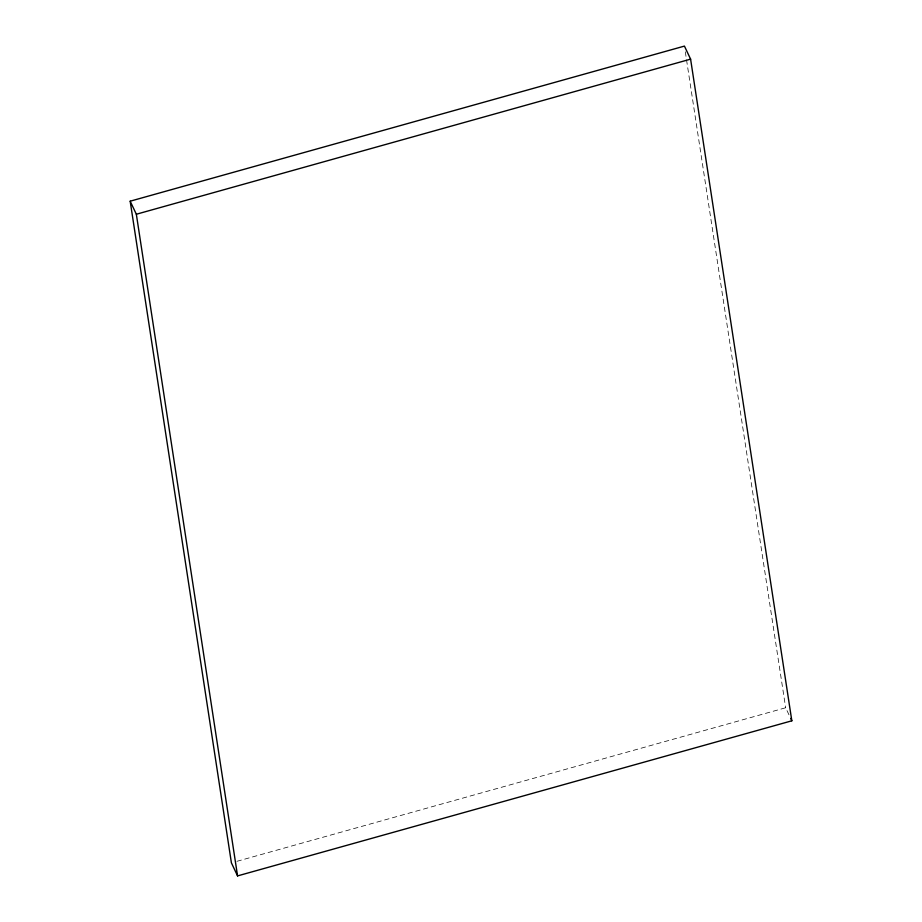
<?xml version="1.0" encoding="UTF-8"?>
<svg xmlns="http://www.w3.org/2000/svg" width="922" height="922" viewBox="0 0 922 922"><rect width="100%" height="100%" fill="white"/><g stroke="black" fill="none" stroke-linecap="round" stroke-linejoin="round"><path stroke-width="0.69" stroke-dasharray="4.61 3.46" d="M236.942 861.309L785.659 707.762L789.578 716.06M685.3 51.793L785.659 707.762"/><path stroke-width="1.38" d="M130.175 201.192L684.435 46.1L690.601 59.146L791.825 720.808L237.565 875.9L231.399 862.854L130.175 201.192L136.341 214.238L237.565 875.9M136.341 214.238L690.601 59.146M790.707 718.434L791.825 720.808"/></g></svg>
